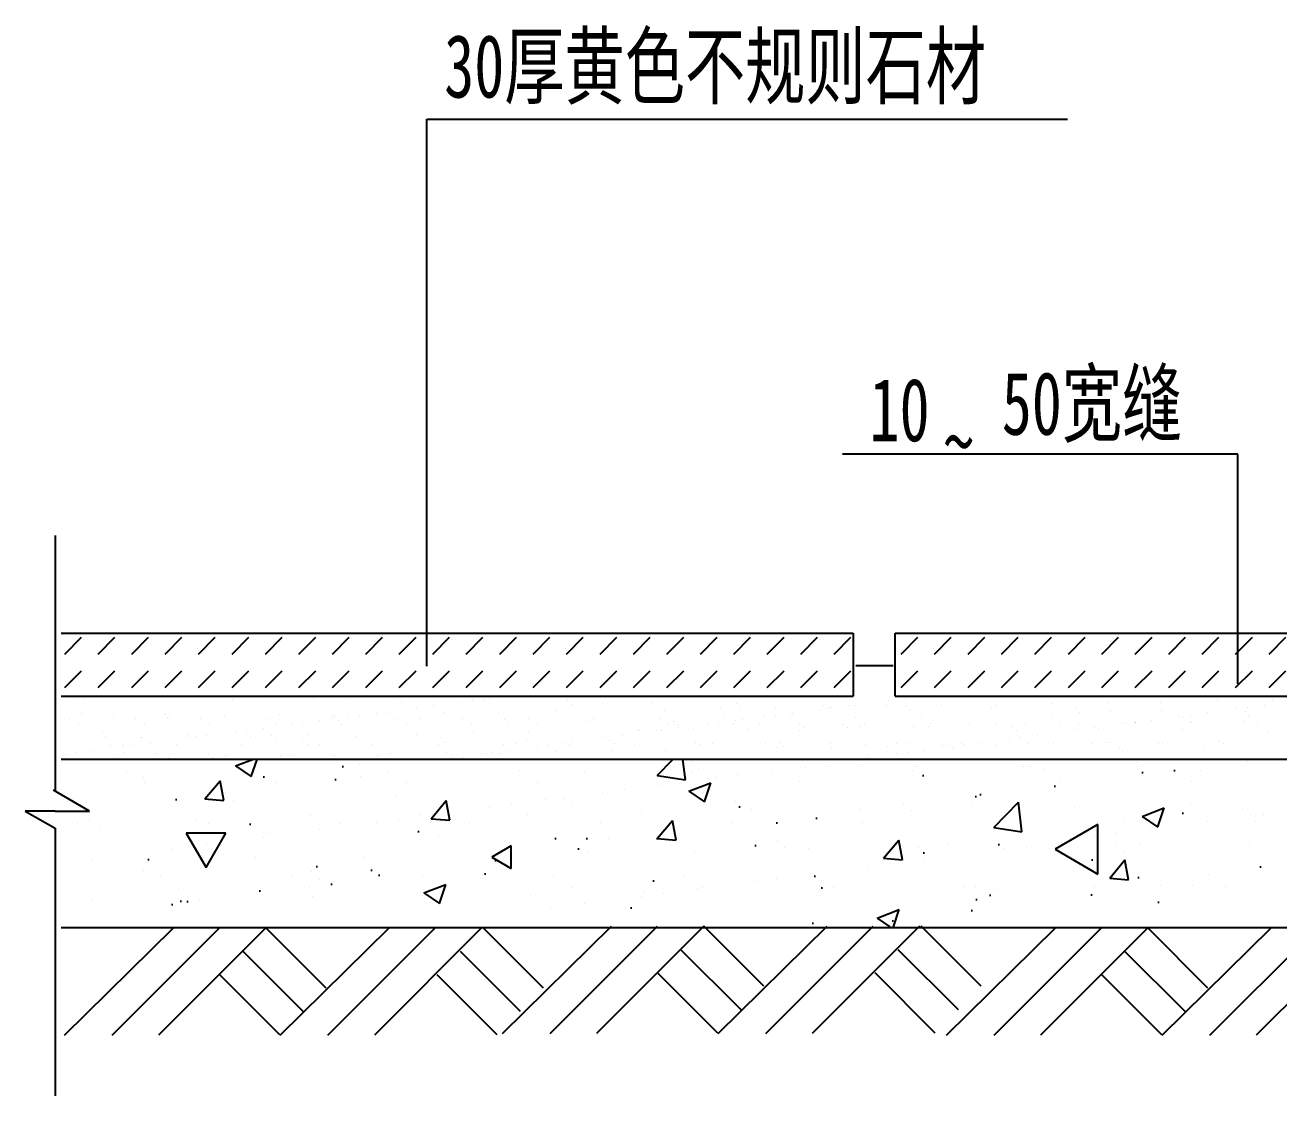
# Model space of a CAD drawing. Extents: x -5183 to -983, y 75 to 2992.
# Drawn here: x -2867 to -2270, y 1126 to 1636 of the extents above; entities that cross this region are included whole.
import ezdxf

# ---------------------------------------------------------------- set-up
doc = ezdxf.new("R2010")
doc.units = 0
doc.header["$MEASUREMENT"] = 0
for name, color, linetype in [('HATCH', 4, 'CONTINUOUS'), ('LEVEL', 2, 'CONTINUOUS'), ('STAIR', 140, 'CONTINUOUS'), ('TEXT', 41, 'CONTINUOUS')]:
    doc.layers.add(name, color=color, linetype=linetype)
doc.styles.add('STYLE1', font='simsun.ttf', dxfattribs={"width": 0.7})

# ---------------------------------------------------------------- blocks, each defined once
blk = doc.blocks.new('DI')
at = {"layer": 'STAIR'}
for p, q in [((-51.91, -51.04), (0, 0)), ((-29.24, -51.04), (21.82, 0.03)), ((43.91, 0.03), (-7.16, -51.04)), ((73.35, -51.04), (124.39, 0)), ((146.47, 0), (95.44, -51.04)), ((72.47, -28.63), (43.86, -0.02)), ((50.65, -51.04), (102.55, 0)), ((175.85, -28.63), (147.24, -0.02)), ((32.82, -11.06), (61.43, -39.67)), ((136.19, -11.06), (164.8, -39.67)), ((21.77, -22.11), (50.38, -50.72)), ((125.15, -22.11), (153.76, -50.72))]:
    blk.add_line(p, q, dxfattribs=at)

msp = doc.modelspace()

# ---------------------------------------------------------------- hatches: boundary and pattern name
at = {"layer": 'HATCH'}
h = msp.add_hatch(dxfattribs=at)
h.set_pattern_fill('AR-CONC', color=4, scale=15, style=0)
h.set_pattern_definition([(50, (-2566.15, 1248.63), (107.589, -9.413), [11.25, -123.75]), (355, (-2566.15, 1248.63), (-20.813, 112.829), [9, -99]), (100.451, (-2557.18, 1247.85), (86.776, 103.416), [9.561, -105.171]), (46.184, (-2566.15, 1278.63), (160.086, -24.828), [16.875, -185.625]), (96.636, (-2552.8, 1276.56), (140.2, 146.118), [14.342, -157.757]), (351.184, (-2566.15, 1278.63), (140.2, 146.118), [13.5, -148.5]), (21, (-2551.15, 1271.13), (89.536, -60.393), [11.25, -123.75]), (326, (-2551.15, 1271.13), (36.497, 108.773), [9, -99]), (71.451, (-2543.68, 1266.1), (126.033, 48.38), [9.561, -105.171]), (37.5, (-2566.146, 1248.633), (1.824, 49.9341), [0, -97.8, 0, -100.5, 0, -99.375]), (7.5, (-2566.146, 1248.633), (39.4604, 59.1618), [0, -57.3, 0, -95.55, 0, -37.875]), (327.5, (-2599.596, 1248.633), (80.0734, -3.3832), [0, -37.5, 0, -117, 0, -155.25]), (317.5, (-2614.596, 1248.63), (87.478, 15.0157), [0, -48.75, 0, -77.7, 0, -110.25])])
h.paths.add_polyline_path([(-2829.94, 1286.34), (-1333.36, 1286.34), (-1333.36, 1206.73), (-2829.94, 1206.73)])
at = {"layer": 'STAIR'}
h = msp.add_hatch(dxfattribs=at)
h.set_pattern_fill('DASH', color=256, scale=90, angle=45, style=0)
h.paths.add_polyline_path([(-2852.78, 1346.74), (-2473.31, 1346.74), (-2473.31, 1316.8), (-2852.78, 1316.8)])
h = msp.add_hatch(dxfattribs=at)
h.set_pattern_fill('DASH', color=256, scale=90, angle=45, style=0)
h.paths.add_polyline_path([(-2452.72, 1346.74), (-1675.07, 1346.74), (-1675.07, 1315.56), (-2452.72, 1315.56)])

# ---------------------------------------------------------------- linework, layer by layer
at = {"layer": 'HATCH', "color": 4}
for p, q in [((-2848.81, 1316.22), (-2848.81, 1316.22)), ((-2843.39, 1315.21), (-2843.39, 1315.21)), ((-2838.83, 1315.21), (-2838.83, 1315.21)), ((-2811.82, 1316.18), (-2811.82, 1316.18)), ((-2768.19, 1314.99), (-2768.19, 1314.99)), ((-2729.43, 1315.8), (-2729.43, 1315.8)), ((-2714.01, 1315.45), (-2714.01, 1315.45)), ((-2714.01, 1315.45), (-2714.01, 1315.45)), ((-2689.41, 1315.45), (-2689.41, 1315.45)), ((-2687.57, 1313.76), (-2687.57, 1313.76)), ((-2659.08, 1313.58), (-2659.08, 1313.58)), ((-2653.88, 1314.27), (-2653.88, 1314.27)), ((-2648.81, 1314.57), (-2648.81, 1314.57)), ((-2645.75, 1315.34), (-2645.75, 1315.34)), ((-2608.79, 1314.23), (-2608.79, 1314.23)), ((-2606.95, 1312.54), (-2606.95, 1312.54)), ((-2592.2, 1312.8), (-2592.2, 1312.8)), ((-2592.2, 1312.8), (-2592.2, 1312.8)), ((-2568.19, 1313.34), (-2568.19, 1313.34)), ((-2528.18, 1313), (-2528.18, 1313)), ((-2487.57, 1312.11), (-2487.57, 1312.11)), ((-2475.02, 1311.92), (-2475.02, 1311.92)), ((-2461.44, 1313.71), (-2461.44, 1313.71)), ((-2457.06, 1311.88), (-2457.06, 1311.88)), ((-2456.23, 1314.4), (-2456.23, 1314.4)), ((-2448.1, 1315.47), (-2448.1, 1315.47)), ((-2444.93, 1315.88), (-2444.93, 1315.88)), ((-2444.93, 1315.88), (-2444.93, 1315.88)), ((-2430.88, 1312.21), (-2430.88, 1312.21)), ((-2405.3, 1312.09), (-2405.3, 1312.09)), ((-2378.29, 1313.06), (-2378.29, 1313.06)), ((-2352.12, 1313.39), (-2352.12, 1313.39)), ((-2326.54, 1313.27), (-2326.54, 1313.27)), ((-2299.54, 1316.38), (-2299.13, 1316.38)), ((-2299.53, 1314.24), (-2299.53, 1314.24)), ((-2277.38, 1312.05), (-2277.38, 1312.05)), ((-2273.35, 1314.58), (-2273.35, 1314.58)), ((-2840.11, 1308.25), (-2840.11, 1308.25)), ((-2824.71, 1306.29), (-2824.71, 1306.29)), ((-2800.09, 1307.9), (-2800.09, 1307.9)), ((-2799.13, 1306.17), (-2799.13, 1306.17)), ((-2798.25, 1306.22), (-2798.25, 1306.22)), ((-2772.12, 1307.14), (-2772.12, 1307.14)), ((-2759.49, 1307.02), (-2759.49, 1307.02)), ((-2745.95, 1307.47), (-2745.95, 1307.47)), ((-2720.36, 1307.35), (-2720.36, 1307.35)), ((-2719.47, 1306.68), (-2719.47, 1306.68)), ((-2712.92, 1306.49), (-2712.92, 1306.49)), ((-2708.48, 1310.39), (-2708.48, 1310.39)), ((-2708.48, 1310.39), (-2708.48, 1310.39)), ((-2707.71, 1307.18), (-2707.71, 1307.18)), ((-2699.58, 1308.25), (-2699.58, 1308.25)), ((-2693.36, 1308.32), (-2693.36, 1308.32)), ((-2686, 1310.04), (-2686, 1310.04)), ((-2680.8, 1310.72), (-2680.8, 1310.72)), ((-2672.67, 1311.79), (-2672.67, 1311.79)), ((-2667.18, 1308.66), (-2667.18, 1308.66)), ((-2641.6, 1308.53), (-2641.6, 1308.53)), ((-2614.59, 1309.51), (-2614.59, 1309.51)), ((-2596.3, 1305.95), (-2596.3, 1305.95)), ((-2588.41, 1309.84), (-2588.41, 1309.84)), ((-2565.16, 1306), (-2565.16, 1306)), ((-2562.83, 1309.72), (-2562.83, 1309.72)), ((-2535.82, 1310.69), (-2535.82, 1310.69)), ((-2534.02, 1306.06), (-2534.02, 1306.06)), ((-2526.33, 1311.31), (-2526.33, 1311.31)), ((-2515.27, 1306.62), (-2515.27, 1306.62)), ((-2510.07, 1307.31), (-2510.07, 1307.31)), ((-2510.07, 1307.31), (-2510.07, 1307.31)), ((-2510.07, 1307.31), (-2510.07, 1307.31)), ((-2509.65, 1311.03), (-2509.65, 1311.03)), ((-2502.88, 1306.12), (-2502.88, 1306.12)), ((-2501.94, 1308.38), (-2501.94, 1308.38)), ((-2488.36, 1310.17), (-2488.36, 1310.17)), ((-2485.68, 1310.52), (-2485.68, 1310.52)), ((-2485.68, 1310.52), (-2485.68, 1310.52)), ((-2484.07, 1310.9), (-2484.07, 1310.9)), ((-2483.15, 1310.85), (-2483.15, 1310.85)), ((-2472.16, 1311.77), (-2472.16, 1311.77)), ((-2472.16, 1311.77), (-2472.16, 1311.77)), ((-2471.74, 1306.17), (-2471.74, 1306.17)), ((-2466.63, 1306.7), (-2466.63, 1306.7)), ((-2466.63, 1306.7), (-2466.63, 1306.7)), ((-2447.56, 1311.77), (-2447.56, 1311.77)), ((-2445.71, 1310.08), (-2445.71, 1310.08)), ((-2440.59, 1306.23), (-2440.59, 1306.23)), ((-2409.45, 1306.29), (-2409.45, 1306.29)), ((-2406.95, 1310.89), (-2406.95, 1310.89)), ((-2378.31, 1306.34), (-2378.31, 1306.34)), ((-2366.94, 1310.54), (-2366.94, 1310.54)), ((-2365.09, 1308.85), (-2365.09, 1308.85)), ((-2350.34, 1309.12), (-2350.34, 1309.12)), ((-2350.34, 1309.12), (-2350.34, 1309.12)), ((-2347.17, 1306.4), (-2347.17, 1306.4)), ((-2326.33, 1309.66), (-2326.33, 1309.66)), ((-2317.63, 1306.75), (-2317.63, 1306.75)), ((-2316.03, 1306.46), (-2316.03, 1306.46)), ((-2312.43, 1307.44), (-2312.43, 1307.44)), ((-2304.3, 1308.51), (-2304.3, 1308.51)), ((-2290.71, 1310.3), (-2290.71, 1310.3)), ((-2286.32, 1309.31), (-2286.32, 1309.31)), ((-2285.51, 1310.98), (-2285.51, 1310.98)), ((-2284.89, 1306.51), (-2284.89, 1306.51)), ((-2284.48, 1307.62), (-2284.48, 1307.62)), ((-2845.43, 1305.49), (-2845.43, 1305.49)), ((-2841.22, 1302.81), (-2841.22, 1302.81)), ((-2814.29, 1305.55), (-2814.29, 1305.55)), ((-2810.07, 1302.86), (-2810.07, 1302.86)), ((-2783.15, 1305.61), (-2783.15, 1305.61)), ((-2778.93, 1302.92), (-2778.93, 1302.92)), ((-2761.55, 1300.09), (-2761.55, 1300.09)), ((-2753.42, 1301.16), (-2753.42, 1301.16)), ((-2752.01, 1305.66), (-2752.01, 1305.66)), ((-2747.79, 1302.98), (-2747.79, 1302.98)), ((-2739.84, 1302.95), (-2739.84, 1302.95)), ((-2734.63, 1303.64), (-2734.63, 1303.64)), ((-2726.5, 1304.71), (-2726.5, 1304.71)), ((-2720.87, 1305.72), (-2720.87, 1305.72)), ((-2717.63, 1304.99), (-2717.63, 1304.99)), ((-2716.65, 1303.03), (-2716.65, 1303.03)), ((-2689.73, 1305.78), (-2689.73, 1305.78)), ((-2685.51, 1303.09), (-2685.51, 1303.09)), ((-2678.87, 1305.79), (-2678.87, 1305.79)), ((-2658.58, 1305.83), (-2658.58, 1305.83)), ((-2654.37, 1303.15), (-2654.37, 1303.15)), ((-2638.86, 1305.45), (-2638.86, 1305.45)), ((-2637.01, 1303.76), (-2637.01, 1303.76)), ((-2627.44, 1305.89), (-2627.44, 1305.89)), ((-2623.23, 1303.2), (-2623.23, 1303.2)), ((-2598.25, 1304.56), (-2598.25, 1304.56)), ((-2592.08, 1303.26), (-2592.08, 1303.26)), ((-2575.13, 1300.28), (-2575.13, 1300.28)), ((-2575.13, 1300.28), (-2575.13, 1300.28)), ((-2574.89, 1300.46), (-2574.89, 1300.46)), ((-2563.9, 1300.22), (-2563.9, 1300.22)), ((-2560.94, 1303.32), (-2560.94, 1303.32)), ((-2558.24, 1304.22), (-2558.24, 1304.22)), ((-2556.39, 1302.53), (-2556.39, 1302.53)), ((-2555.77, 1301.29), (-2555.77, 1301.29)), ((-2548.72, 1300.8), (-2548.72, 1300.8)), ((-2542.19, 1303.08), (-2542.19, 1303.08)), ((-2536.99, 1303.76), (-2536.99, 1303.76)), ((-2529.8, 1303.37), (-2529.8, 1303.37)), ((-2528.86, 1304.83), (-2528.86, 1304.83)), ((-2525.68, 1305.25), (-2525.68, 1305.25)), ((-2525.68, 1305.25), (-2525.68, 1305.25)), ((-2523.14, 1300.68), (-2523.14, 1300.68)), ((-2517.63, 1303.34), (-2517.63, 1303.34)), ((-2498.66, 1303.43), (-2498.66, 1303.43)), ((-2496.13, 1301.65), (-2496.13, 1301.65)), ((-2477.62, 1302.99), (-2477.62, 1302.99)), ((-2475.77, 1301.3), (-2475.77, 1301.3)), ((-2469.95, 1301.98), (-2469.95, 1301.98)), ((-2467.52, 1303.49), (-2467.52, 1303.49)), ((-2444.37, 1301.86), (-2444.37, 1301.86)), ((-2437.01, 1302.11), (-2437.01, 1302.11)), ((-2436.38, 1303.54), (-2436.38, 1303.54)), ((-2417.36, 1302.83), (-2417.36, 1302.83)), ((-2417.36, 1302.83), (-2417.36, 1302.83)), ((-2417.36, 1302.83), (-2417.36, 1302.83)), ((-2405.24, 1303.6), (-2405.24, 1303.6)), ((-2397, 1301.77), (-2397, 1301.77)), ((-2395.16, 1300.08), (-2395.16, 1300.08)), ((-2391.18, 1303.17), (-2391.18, 1303.17)), ((-2374.09, 1303.66), (-2374.09, 1303.66)), ((-2366.26, 1300.35), (-2366.26, 1300.35)), ((-2365.6, 1303.04), (-2365.6, 1303.04)), ((-2358.13, 1301.42), (-2358.13, 1301.42)), ((-2356.39, 1300.88), (-2356.39, 1300.88)), ((-2344.55, 1303.21), (-2344.55, 1303.21)), ((-2342.95, 1303.71), (-2342.95, 1303.71)), ((-2339.34, 1303.89), (-2339.34, 1303.89)), ((-2338.83, 1303.84), (-2338.83, 1303.84)), ((-2338.83, 1303.84), (-2338.83, 1303.84)), ((-2338.59, 1304.02), (-2338.59, 1304.02)), ((-2331.21, 1304.96), (-2331.21, 1304.96)), ((-2316.38, 1300.54), (-2316.38, 1300.54)), ((-2312.42, 1304.35), (-2312.42, 1304.35)), ((-2311.81, 1303.77), (-2311.81, 1303.77)), ((-2286.84, 1304.23), (-2286.84, 1304.23)), ((-2280.67, 1303.83), (-2280.67, 1303.83)), ((-2838.2, 1295.94), (-2838.2, 1295.94)), ((-2830.15, 1299.13), (-2830.15, 1299.13)), ((-2828.31, 1297.44), (-2828.31, 1297.44)), ((-2811.43, 1296.73), (-2811.43, 1296.73)), ((-2811.43, 1296.73), (-2811.43, 1296.73)), ((-2811.19, 1296.91), (-2811.19, 1296.91)), ((-2807.25, 1294.07), (-2807.25, 1294.07)), ((-2793.67, 1295.86), (-2793.67, 1295.86)), ((-2789.55, 1298.24), (-2789.55, 1298.24)), ((-2788.47, 1296.55), (-2788.47, 1296.55)), ((-2785.01, 1297.25), (-2785.01, 1297.25)), ((-2780.34, 1297.62), (-2780.34, 1297.62)), ((-2766.75, 1299.41), (-2766.75, 1299.41)), ((-2759.43, 1297.12), (-2759.43, 1297.12)), ((-2749.54, 1297.9), (-2749.54, 1297.9)), ((-2747.69, 1296.21), (-2747.69, 1296.21)), ((-2734.68, 1296.36), (-2734.68, 1296.36)), ((-2734.68, 1296.36), (-2734.68, 1296.36)), ((-2732.42, 1298.1), (-2732.42, 1298.1)), ((-2708.93, 1297.02), (-2708.93, 1297.02)), ((-2706.25, 1298.43), (-2706.25, 1298.43)), ((-2680.67, 1298.31), (-2680.67, 1298.31)), ((-2668.92, 1296.67), (-2668.92, 1296.67)), ((-2667.07, 1294.98), (-2667.07, 1294.98)), ((-2653.66, 1299.28), (-2653.66, 1299.28)), ((-2653.66, 1299.28), (-2653.66, 1299.28)), ((-2653.66, 1299.28), (-2653.66, 1299.28)), ((-2628.31, 1295.79), (-2628.31, 1295.79)), ((-2627.48, 1299.61), (-2627.48, 1299.61)), ((-2609.61, 1294.2), (-2609.61, 1294.2)), ((-2606.44, 1294.62), (-2606.44, 1294.62)), ((-2606.44, 1294.62), (-2606.44, 1294.62)), ((-2601.9, 1299.49), (-2601.9, 1299.49)), ((-2596.03, 1295.99), (-2596.03, 1295.99)), ((-2590.82, 1296.68), (-2590.82, 1296.68)), ((-2590.82, 1296.68), (-2590.82, 1296.68)), ((-2590.82, 1296.68), (-2590.82, 1296.68)), ((-2588.3, 1295.44), (-2588.3, 1295.44)), ((-2582.69, 1297.75), (-2582.69, 1297.75)), ((-2569.11, 1299.54), (-2569.11, 1299.54)), ((-2566.43, 1299.89), (-2566.43, 1299.89)), ((-2566.43, 1299.89), (-2566.43, 1299.89)), ((-2547.69, 1294.56), (-2547.69, 1294.56)), ((-2507.68, 1294.22), (-2507.68, 1294.22)), ((-2498.39, 1299.91), (-2498.39, 1299.91)), ((-2498.39, 1299.91), (-2498.39, 1299.91)), ((-2446.22, 1294.14), (-2446.22, 1294.14)), ((-2446.22, 1294.14), (-2446.22, 1294.14)), ((-2411.97, 1294.33), (-2411.97, 1294.33)), ((-2398.38, 1296.12), (-2398.38, 1296.12)), ((-2393.18, 1296.81), (-2393.18, 1296.81)), ((-2385.05, 1297.88), (-2385.05, 1297.88)), ((-2371.47, 1299.66), (-2371.47, 1299.66)), ((-2358.91, 1293.98), (-2358.91, 1293.98)), ((-2352.79, 1294.31), (-2352.79, 1294.31)), ((-2352.79, 1294.31), (-2352.79, 1294.31)), ((-2351.49, 1294.13), (-2351.49, 1294.13)), ((-2327.77, 1294.04), (-2327.77, 1294.04)), ((-2325.91, 1294), (-2325.91, 1294)), ((-2314.54, 1298.85), (-2314.54, 1298.85)), ((-2298.9, 1294.98), (-2298.9, 1294.98)), ((-2296.63, 1294.1), (-2296.63, 1294.1)), ((-2275.78, 1299.65), (-2275.78, 1299.65)), ((-2272.72, 1295.31), (-2272.72, 1295.31)), ((-2826.03, 1293.14), (-2826.03, 1293.14)), ((-2820.59, 1292.32), (-2820.59, 1292.32)), ((-2819.91, 1293.46), (-2819.91, 1293.46)), ((-2819.91, 1293.46), (-2819.91, 1293.46)), ((-2815.38, 1293), (-2815.38, 1293)), ((-2794.89, 1293.19), (-2794.89, 1293.19)), ((-2763.75, 1293.25), (-2763.75, 1293.25)), ((-2732.61, 1293.31), (-2732.61, 1293.31)), ((-2726.49, 1293.63), (-2726.49, 1293.63)), ((-2726.49, 1293.63), (-2726.49, 1293.63)), ((-2701.47, 1293.36), (-2701.47, 1293.36)), ((-2670.33, 1293.42), (-2670.33, 1293.42)), ((-2639.19, 1293.47), (-2639.19, 1293.47)), ((-2633.07, 1293.8), (-2633.07, 1293.8)), ((-2633.07, 1293.8), (-2633.07, 1293.8)), ((-2622.95, 1292.45), (-2622.95, 1292.45)), ((-2617.74, 1293.13), (-2617.74, 1293.13)), ((-2608.04, 1293.53), (-2608.04, 1293.53)), ((-2586.45, 1293.76), (-2586.45, 1293.76)), ((-2576.9, 1293.59), (-2576.9, 1293.59)), ((-2545.76, 1293.64), (-2545.76, 1293.64)), ((-2539.64, 1293.97), (-2539.64, 1293.97)), ((-2539.64, 1293.97), (-2539.64, 1293.97)), ((-2514.62, 1293.7), (-2514.62, 1293.7)), ((-2505.84, 1292.53), (-2505.84, 1292.53)), ((-2483.48, 1293.76), (-2483.48, 1293.76)), ((-2467.07, 1293.33), (-2467.07, 1293.33)), ((-2456.43, 1292.61), (-2456.43, 1292.61)), ((-2452.34, 1293.81), (-2452.34, 1293.81)), ((-2430.25, 1292.94), (-2430.25, 1292.94)), ((-2427.06, 1292.99), (-2427.06, 1292.99)), ((-2425.3, 1292.58), (-2425.3, 1292.58)), ((-2421.2, 1293.87), (-2421.2, 1293.87)), ((-2420.1, 1293.26), (-2420.1, 1293.26)), ((-2404.67, 1292.82), (-2404.67, 1292.82)), ((-2390.05, 1293.93), (-2390.05, 1293.93)), ((-2386.46, 1292.1), (-2386.46, 1292.1)), ((-2377.66, 1293.79), (-2377.66, 1293.79)), ((-2771.4, 1270.34), (-2771.4, 1270.34)), ((-2592.01, 1270.63), (-2592.01, 1270.63)), ((-2581.6, 1272), (-2581.6, 1272)), ((-2565.34, 1274.14), (-2565.34, 1274.14)), ((-2767.71, 1266.96), (-2767.71, 1266.96)), ((-2690.19, 1268.57), (-2690.19, 1268.57)), ((-2635.44, 1264.91), (-2635.44, 1264.91)), ((-2619.18, 1267.05), (-2619.18, 1267.05)), ((-2610.16, 1267.89), (-2610.16, 1267.89)), ((-2606.48, 1264.51), (-2606.48, 1264.51)), ((-2528.95, 1266.12), (-2528.95, 1266.12)), ((-2448.92, 1265.43), (-2448.92, 1265.43)), ((-2416.1, 1264.3), (-2416.1, 1264.3)), ((-2363.75, 1264.96), (-2363.75, 1264.96)), ((-2312.59, 1264.72), (-2312.59, 1264.72)), ((-2731.16, 1259.56), (-2731.16, 1259.56)), ((-2678.81, 1260.23), (-2678.81, 1260.23)), ((-2673.01, 1259.96), (-2673.01, 1259.96)), ((-2645.85, 1263.54), (-2645.85, 1263.54)), ((-2627.65, 1259.98), (-2627.65, 1259.98)), ((-2573.63, 1261.93), (-2573.63, 1261.93)), ((-2521.28, 1262.6), (-2521.28, 1262.6)), ((-2470.12, 1262.35), (-2470.12, 1262.35)), ((-2445.24, 1262.05), (-2445.24, 1262.05)), ((-2367.72, 1263.66), (-2367.72, 1263.66)), ((-2287.69, 1262.97), (-2287.69, 1262.97)), ((-2284, 1259.6), (-2284, 1259.6)), ((-2277.73, 1260.22), (-2277.73, 1260.22)), ((-2842, 1255.68), (-2842, 1255.68)), ((-2842, 1255.68), (-2842, 1255.68)), ((-2836.34, 1257.86), (-2836.34, 1257.86)), ((-2831.52, 1252.79), (-2831.52, 1252.79)), ((-2831.52, 1252.79), (-2831.52, 1252.79)), ((-2785.18, 1257.61), (-2785.18, 1257.61)), ((-2779.72, 1255.79), (-2779.72, 1255.79)), ((-2726.85, 1252.88), (-2726.85, 1252.88)), ((-2717.44, 1255.91), (-2717.44, 1255.91)), ((-2699.68, 1256.45), (-2699.68, 1256.45)), ((-2689.27, 1257.82), (-2689.27, 1257.82)), ((-2655.15, 1256.02), (-2655.15, 1256.02)), ((-2592.87, 1256.13), (-2592.87, 1256.13)), ((-2530.59, 1256.25), (-2530.59, 1256.25)), ((-2468.3, 1256.36), (-2468.3, 1256.36)), ((-2406.02, 1256.47), (-2406.02, 1256.47)), ((-2356.5, 1255.32), (-2376.87, 1243.55)), ((-2356.5, 1231.79), (-2356.5, 1255.32)), ((-2343.74, 1256.59), (-2343.74, 1256.59)), ((-2331.56, 1253.13), (-2331.56, 1253.13)), ((-2304.4, 1256.71), (-2304.4, 1256.71)), ((-2293.99, 1258.08), (-2293.99, 1258.08)), ((-2281.46, 1256.7), (-2281.46, 1256.7)), ((-2827.84, 1249.41), (-2827.84, 1249.41)), ((-2827.84, 1249.41), (-2827.84, 1249.41)), ((-2827.84, 1249.41), (-2827.84, 1249.41)), ((-2790.1, 1251.23), (-2780.68, 1234.92)), ((-2771.27, 1251.23), (-2790.1, 1251.23)), ((-2780.68, 1234.92), (-2771.27, 1251.23)), ((-2753.52, 1249.37), (-2753.52, 1249.37)), ((-2750.31, 1251.02), (-2750.31, 1251.02)), ((-2743.11, 1250.74), (-2743.11, 1250.74)), ((-2670.29, 1250.33), (-2670.29, 1250.33)), ((-2666.6, 1246.95), (-2666.6, 1246.95)), ((-2589.08, 1248.56), (-2589.08, 1248.56)), ((-2509.05, 1247.88), (-2509.05, 1247.88)), ((-2358.23, 1249.62), (-2358.23, 1249.62)), ((-2347.82, 1250.99), (-2347.82, 1250.99)), ((-2284.35, 1246.88), (-2284.35, 1246.88)), ((-2807.35, 1242.28), (-2807.35, 1242.28)), ((-2796.94, 1243.65), (-2796.94, 1243.65)), ((-2780.68, 1245.79), (-2780.68, 1245.79)), ((-2651.77, 1241.48), (-2651.77, 1241.48)), ((-2635.56, 1245.2), (-2644.82, 1239.85)), ((-2635.56, 1234.5), (-2635.56, 1245.2)), ((-2599.42, 1242.14), (-2599.42, 1242.14)), ((-2548.25, 1241.9), (-2548.25, 1241.9)), ((-2505.36, 1244.5), (-2505.36, 1244.5)), ((-2494.24, 1243.84), (-2494.24, 1243.84)), ((-2441.88, 1244.51), (-2441.88, 1244.51)), ((-2427.84, 1246.11), (-2427.84, 1246.11)), ((-2412.07, 1242.54), (-2412.07, 1242.54)), ((-2401.66, 1243.91), (-2401.66, 1243.91)), ((-2390.72, 1244.27), (-2390.72, 1244.27)), ((-2385.4, 1246.05), (-2385.4, 1246.05)), ((-2376.87, 1243.55), (-2356.5, 1231.79)), ((-2347.81, 1245.42), (-2347.81, 1245.42)), ((-2344.12, 1242.04), (-2344.12, 1242.04)), ((-2336.7, 1246.21), (-2336.7, 1246.21)), ((-2834.52, 1238.7), (-2834.52, 1238.7)), ((-2809.3, 1239.11), (-2809.3, 1239.11)), ((-2756.95, 1239.78), (-2756.95, 1239.78)), ((-2705.79, 1239.53), (-2705.79, 1239.53)), ((-2644.82, 1239.85), (-2635.56, 1234.5)), ((-2465.9, 1235.45), (-2465.9, 1235.45)), ((-2455.49, 1236.82), (-2455.49, 1236.82)), ((-2439.23, 1238.96), (-2439.23, 1238.96)), ((-2810.44, 1233.47), (-2810.44, 1233.47)), ((-2810.44, 1233.47), (-2810.44, 1233.47)), ((-2810.44, 1233.47), (-2810.44, 1233.47)), ((-2802.36, 1230.43), (-2802.36, 1230.43)), ((-2802.36, 1230.43), (-2802.36, 1230.43)), ((-2802.36, 1230.43), (-2802.36, 1230.43)), ((-2740.08, 1230.54), (-2740.08, 1230.54)), ((-2730.41, 1232.78), (-2730.41, 1232.78)), ((-2726.72, 1229.4), (-2726.72, 1229.4)), ((-2677.8, 1230.65), (-2677.8, 1230.65)), ((-2649.2, 1231.01), (-2649.2, 1231.01)), ((-2615.51, 1230.77), (-2615.51, 1230.77)), ((-2569.17, 1230.32), (-2569.17, 1230.32)), ((-2553.23, 1230.88), (-2553.23, 1230.88)), ((-2509.33, 1229.73), (-2509.33, 1229.73)), ((-2493.07, 1231.87), (-2493.07, 1231.87)), ((-2490.95, 1230.99), (-2490.95, 1230.99)), ((-2487.96, 1228.55), (-2487.96, 1228.55)), ((-2428.67, 1231.11), (-2428.67, 1231.11)), ((-2366.38, 1231.22), (-2366.38, 1231.22)), ((-2304.1, 1231.33), (-2304.1, 1231.33)), ((-2793.93, 1225.05), (-2793.93, 1225.05)), ((-2793.93, 1225.05), (-2793.93, 1225.05)), ((-2793.93, 1225.05), (-2793.93, 1225.05)), ((-2731.65, 1225.17), (-2731.65, 1225.17)), ((-2669.36, 1225.28), (-2669.36, 1225.28)), ((-2607.08, 1225.39), (-2607.08, 1225.39)), ((-2572.37, 1223.39), (-2572.37, 1223.39)), ((-2565.48, 1226.95), (-2565.48, 1226.95)), ((-2563.16, 1222.64), (-2563.16, 1222.64)), ((-2546.9, 1224.78), (-2546.9, 1224.78)), ((-2544.8, 1225.51), (-2544.8, 1225.51)), ((-2520.02, 1224.06), (-2520.02, 1224.06)), ((-2519.74, 1228.36), (-2519.74, 1228.36)), ((-2482.51, 1225.62), (-2482.51, 1225.62)), ((-2468.86, 1223.81), (-2468.86, 1223.81)), ((-2420.23, 1225.73), (-2420.23, 1225.73)), ((-2414.84, 1225.76), (-2414.84, 1225.76)), ((-2407.93, 1227.87), (-2407.93, 1227.87)), ((-2404.25, 1224.49), (-2404.25, 1224.49)), ((-2362.49, 1226.43), (-2362.49, 1226.43)), ((-2357.95, 1225.85), (-2357.95, 1225.85)), ((-2326.72, 1226.1), (-2326.72, 1226.1)), ((-2311.33, 1226.18), (-2311.33, 1226.18)), ((-2295.67, 1225.96), (-2295.67, 1225.96)), ((-2835.08, 1219.32), (-2835.08, 1219.32)), ((-2783.92, 1219.08), (-2783.92, 1219.08)), ((-2729.9, 1221.02), (-2729.9, 1221.02)), ((-2677.55, 1221.69), (-2677.55, 1221.69)), ((-2626.39, 1221.45), (-2626.39, 1221.45)), ((-2600.74, 1217.7), (-2600.74, 1217.7)), ((-2573.57, 1221.27), (-2573.57, 1221.27)), ((-2617, 1215.56), (-2617, 1215.56))]:
    msp.add_line(p, q, dxfattribs=at)
at = {"layer": 'LEVEL', "color": 2}
for p, q in [((-2849.54, 1346.38), (-2472.96, 1346.38)), ((-2472.96, 1346.38), (-2472.96, 1316.38)), ((-2452.96, 1346.38), (-1673.17, 1346.38)), ((-2452.96, 1316.38), (-2452.96, 1346.38)), ((-2849.54, 1316.38), (-2472.96, 1316.38)), ((-2452.96, 1316.38), (-1673.17, 1316.38)), ((-2847.51, 1288.78), (-2847.51, 1288.78)), ((-2842.3, 1289.46), (-2842.3, 1289.46)), ((-2834.17, 1290.53), (-2834.17, 1290.53)), ((-2819.61, 1289.47), (-2819.61, 1289.47)), ((-2804.2, 1289.12), (-2804.2, 1289.12)), ((-2804.2, 1289.12), (-2804.2, 1289.12)), ((-2779.6, 1289.12), (-2779.6, 1289.12)), ((-2745.32, 1288.2), (-2745.32, 1288.2)), ((-2738.99, 1288.24), (-2738.99, 1288.24)), ((-2719.73, 1288.08), (-2719.73, 1288.08)), ((-2692.73, 1289.05), (-2692.73, 1289.05)), ((-2666.55, 1289.39), (-2666.55, 1289.39)), ((-2649.86, 1288.9), (-2649.86, 1288.9)), ((-2647.19, 1289.26), (-2647.19, 1289.26)), ((-2647.19, 1289.26), (-2647.19, 1289.26)), ((-2644.66, 1289.59), (-2644.66, 1289.59)), ((-2640.97, 1289.27), (-2640.97, 1289.27)), ((-2636.53, 1290.66), (-2636.53, 1290.66)), ((-2613.96, 1290.24), (-2613.96, 1290.24)), ((-2587.78, 1290.57), (-2587.78, 1290.57)), ((-2562.2, 1290.45), (-2562.2, 1290.45)), ((-2535.19, 1291.42), (-2535.19, 1291.42)), ((-2509.02, 1291.76), (-2509.02, 1291.76)), ((-2483.44, 1291.63), (-2483.44, 1291.63)), ((-2452.22, 1289.03), (-2452.22, 1289.03)), ((-2447.01, 1289.72), (-2447.01, 1289.72)), ((-2438.88, 1290.79), (-2438.88, 1290.79)), ((-2425.22, 1291.3), (-2425.22, 1291.3)), ((-2346.44, 1291.76), (-2346.44, 1291.76)), ((-2344.6, 1290.07), (-2344.6, 1290.07)), ((-2305.84, 1290.88), (-2305.84, 1290.88)), ((-2849.54, 1286.38), (-1329.54, 1286.38)), ((-2824.08, 1287.02), (-2824.08, 1287.02)), ((-2798.5, 1286.9), (-2798.5, 1286.9)), ((-2777.75, 1287.43), (-2777.75, 1287.43)), ((-2771.49, 1287.87), (-2771.49, 1287.87)), ((-2707.59, 1284.52), (-2707.59, 1284.52)), ((-2698.98, 1287.9), (-2698.98, 1287.9)), ((-2682.38, 1286.47), (-2682.38, 1286.47)), ((-2682.38, 1286.47), (-2682.38, 1286.47)), ((-2663.45, 1287.12), (-2663.45, 1287.12)), ((-2658.37, 1287.01), (-2658.37, 1287.01)), ((-2630.07, 1286.13), (-2630.07, 1286.13)), ((-2618.36, 1286.67), (-2618.36, 1286.67)), ((-2550.04, 1285.44), (-2550.04, 1285.44)), ((-2546.35, 1282.06), (-2546.35, 1282.06)), ((-2495.5, 1282.38), (-2495.5, 1282.38)), ((-2484.34, 1284.8), (-2484.34, 1284.8)), ((-2473.93, 1286.17), (-2473.93, 1286.17)), ((-2468.83, 1283.67), (-2468.83, 1283.67)), ((-2465.8, 1287.24), (-2465.8, 1287.24)), ((-2443.14, 1283.05), (-2443.14, 1283.05)), ((-2391.98, 1282.8), (-2391.98, 1282.8)), ((-2388.8, 1282.98), (-2388.8, 1282.98)), ((-2337.96, 1284.75), (-2337.96, 1284.75)), ((-2285.61, 1285.42), (-2285.61, 1285.42)), ((-2818.51, 1280.51), (-2818.51, 1280.51)), ((-2810.56, 1277.64), (-2810.56, 1277.64)), ((-2758.21, 1278.31), (-2758.21, 1278.31)), ((-2756.23, 1280.62), (-2756.23, 1280.62)), ((-2707.05, 1278.07), (-2707.05, 1278.07)), ((-2693.95, 1280.74), (-2693.95, 1280.74)), ((-2653.03, 1280.01), (-2653.03, 1280.01)), ((-2631.67, 1280.85), (-2631.67, 1280.85)), ((-2600.68, 1280.68), (-2600.68, 1280.68)), ((-2569.38, 1280.96), (-2569.38, 1280.96)), ((-2549.51, 1280.43), (-2549.51, 1280.43)), ((-2538.18, 1277.72), (-2538.18, 1277.72)), ((-2527.77, 1279.09), (-2527.77, 1279.09)), ((-2511.51, 1281.23), (-2511.51, 1281.23)), ((-2507.1, 1281.07), (-2507.1, 1281.07)), ((-2444.82, 1281.19), (-2444.82, 1281.19)), ((-2385.12, 1279.61), (-2385.12, 1279.61)), ((-2382.53, 1281.3), (-2382.53, 1281.3)), ((-2320.25, 1281.41), (-2320.25, 1281.41)), ((-2307.59, 1281.22), (-2307.59, 1281.22)), ((-2810.08, 1275.14), (-2810.08, 1275.14)), ((-2747.8, 1275.25), (-2747.8, 1275.25)), ((-2685.52, 1275.36), (-2685.52, 1275.36)), ((-2623.23, 1275.48), (-2623.23, 1275.48)), ((-2560.95, 1275.59), (-2560.95, 1275.59)), ((-2498.67, 1275.7), (-2498.67, 1275.7)), ((-2436.38, 1275.81), (-2436.38, 1275.81)), ((-2374.1, 1275.93), (-2374.1, 1275.93)), ((-2311.82, 1276.04), (-2311.82, 1276.04)), ((-2849.54, 1206.38), (-1329.54, 1206.38))]:
    msp.add_line(p, q, dxfattribs=at)
at = {"layer": 'STAIR', "linetype": 'CONTINUOUS'}
for p, q in [((-2852.43, 1392.84), (-2852.43, 1271.18)), ((-2836.18, 1261.76), (-2853.23, 1271.64)), ((-2852.43, 1261.76), (-2866.74, 1261.76)), ((-2866.74, 1261.76), (-2852.43, 1253.67)), ((-2852.43, 1261.76), (-2836.18, 1261.76)), ((-2852.43, 1253.67), (-2852.43, 1126.23))]:
    msp.add_line(p, q, dxfattribs=at)
at = {"layer": 'TEXT', "linetype": 'CONTINUOUS'}
for p, q in [((-2675.62, 1590.91), (-2371, 1590.91)), ((-2675.62, 1330.7), (-2675.62, 1590.91)), ((-2289.97, 1431.55), (-2478, 1431.52)), ((-2289.97, 1322.29), (-2289.97, 1431.55)), ((-2471.62, 1330.96), (-2453.95, 1330.96))]:
    msp.add_line(p, q, dxfattribs=at)

# ---------------------------------------------------------------- block references
at = {"layer": 'STAIR'}
for p in [(-2796.08, 1206.17), (-2587.84, 1207.01), (-2376.66, 1206.17)]:
    msp.add_blockref('DI', p, dxfattribs=at)

# ---------------------------------------------------------------- texts
at = {"layer": 'TEXT', "linetype": 'CONTINUOUS', "style": 'STYLE1', "width": 0.7}
for s, p in [('30厚黄色不规则石材', (-2667.42, 1601.16)), ('50宽缝', (-2402.25, 1440.74)), ('10', (-2465.13, 1437.68)), ('~', (-2429.85, 1422.35))]:
    msp.add_text(s, height=30, dxfattribs=at).set_placement(p)

doc.saveas('drawing.dxf')
